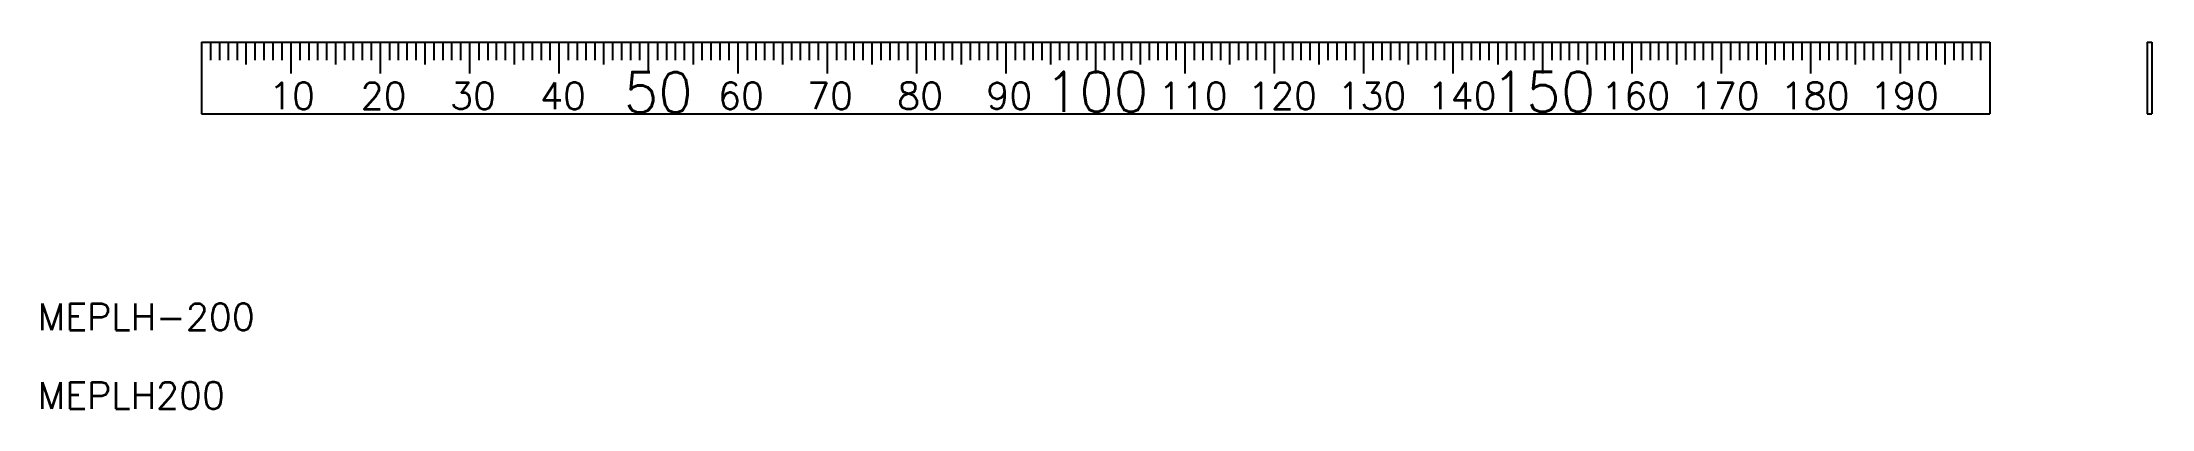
# Model space of a CAD drawing. Extents: x 20 to 256, y 15 to 56.
import ezdxf

# ---------------------------------------------------------------- set-up
doc = ezdxf.new("R2010")
doc.units = 0
doc.layers.get('0').update_dxf_attribs({"linetype": 'CONTINUOUS'})
doc.styles.get("Standard").update_dxf_attribs({"font": 'romans.shx', "bigfont": 'bigfont.shx'})

msp = doc.modelspace()

# ---------------------------------------------------------------- linework, layer by layer
at = {"color": 7, "linetype": 'CONTINUOUS'}
for p, q in [((37.93, 56.19), (37.93, 48.19)), ((37.93, 56.19), (237.93, 56.19)), ((38.93, 56.19), (38.93, 54.19)), ((39.93, 56.19), (39.93, 54.19)), ((40.93, 54.19), (40.93, 56.19)), ((41.93, 54.19), (41.93, 56.19)), ((42.93, 53.69), (42.93, 56.19)), ((43.93, 54.19), (43.93, 56.19)), ((44.93, 54.19), (44.93, 56.19)), ((45.93, 54.19), (45.93, 56.19)), ((46.93, 54.19), (46.93, 56.19)), ((47.93, 52.69), (47.93, 56.19)), ((48.93, 56.19), (48.93, 54.19)), ((49.93, 56.19), (49.93, 54.19)), ((50.93, 54.19), (50.93, 56.19)), ((51.93, 54.19), (51.93, 56.19)), ((52.93, 53.69), (52.93, 56.19)), ((53.93, 54.19), (53.93, 56.19)), ((54.93, 54.19), (54.93, 56.19)), ((55.93, 54.19), (55.93, 56.19)), ((56.93, 54.19), (56.93, 56.19)), ((57.93, 52.69), (57.93, 56.19)), ((58.93, 56.19), (58.93, 54.19)), ((59.93, 56.19), (59.93, 54.19)), ((60.93, 54.19), (60.93, 56.19)), ((61.93, 54.19), (61.93, 56.19)), ((62.93, 53.69), (62.93, 56.19)), ((63.93, 54.19), (63.93, 56.19)), ((64.93, 54.19), (64.93, 56.19)), ((65.93, 54.19), (65.93, 56.19)), ((66.93, 54.19), (66.93, 56.19)), ((67.93, 52.69), (67.93, 56.19)), ((68.93, 56.19), (68.93, 54.19)), ((69.93, 56.19), (69.93, 54.19)), ((70.93, 54.19), (70.93, 56.19)), ((71.93, 54.19), (71.93, 56.19)), ((72.93, 53.69), (72.93, 56.19)), ((73.93, 54.19), (73.93, 56.19)), ((74.93, 54.19), (74.93, 56.19)), ((75.93, 54.19), (75.93, 56.19)), ((76.93, 54.19), (76.93, 56.19)), ((77.93, 52.69), (77.93, 56.19)), ((78.93, 56.19), (78.93, 54.19)), ((79.93, 56.19), (79.93, 54.19)), ((80.93, 54.19), (80.93, 56.19)), ((81.93, 54.19), (81.93, 56.19)), ((82.93, 53.69), (82.93, 56.19)), ((83.93, 54.19), (83.93, 56.19)), ((84.93, 54.19), (84.93, 56.19)), ((85.93, 54.19), (85.93, 56.19)), ((86.93, 54.19), (86.93, 56.19)), ((87.93, 52.69), (87.93, 56.19)), ((88.93, 56.19), (88.93, 54.19)), ((89.93, 56.19), (89.93, 54.19)), ((90.93, 54.19), (90.93, 56.19)), ((91.93, 54.19), (91.93, 56.19)), ((92.93, 53.69), (92.93, 56.19)), ((93.93, 54.19), (93.93, 56.19)), ((94.93, 54.19), (94.93, 56.19)), ((95.93, 54.19), (95.93, 56.19)), ((96.93, 54.19), (96.93, 56.19)), ((97.93, 52.69), (97.93, 56.19)), ((98.93, 56.19), (98.93, 54.19)), ((99.93, 56.19), (99.93, 54.19)), ((100.93, 54.19), (100.93, 56.19)), ((101.93, 54.19), (101.93, 56.19)), ((102.93, 53.69), (102.93, 56.19)), ((103.93, 54.19), (103.93, 56.19)), ((104.93, 54.19), (104.93, 56.19)), ((105.93, 54.19), (105.93, 56.19)), ((106.93, 54.19), (106.93, 56.19)), ((107.93, 52.69), (107.93, 56.19)), ((108.93, 56.19), (108.93, 54.19)), ((109.93, 56.19), (109.93, 54.19)), ((110.93, 54.19), (110.93, 56.19)), ((111.93, 54.19), (111.93, 56.19)), ((112.93, 53.69), (112.93, 56.19)), ((113.93, 54.19), (113.93, 56.19)), ((114.93, 54.19), (114.93, 56.19)), ((115.93, 54.19), (115.93, 56.19)), ((116.93, 54.19), (116.93, 56.19)), ((117.93, 52.69), (117.93, 56.19)), ((118.93, 56.19), (118.93, 54.19)), ((119.93, 56.19), (119.93, 54.19)), ((120.93, 54.19), (120.93, 56.19)), ((121.93, 54.19), (121.93, 56.19)), ((122.93, 53.69), (122.93, 56.19)), ((123.93, 54.19), (123.93, 56.19)), ((124.93, 54.19), (124.93, 56.19)), ((125.93, 54.19), (125.93, 56.19)), ((126.93, 54.19), (126.93, 56.19)), ((127.93, 52.69), (127.93, 56.19)), ((128.93, 56.19), (128.93, 54.19)), ((129.93, 56.19), (129.93, 54.19)), ((130.93, 54.19), (130.93, 56.19)), ((131.93, 54.19), (131.93, 56.19)), ((132.93, 53.69), (132.93, 56.19)), ((133.93, 54.19), (133.93, 56.19)), ((134.93, 54.19), (134.93, 56.19)), ((135.93, 54.19), (135.93, 56.19)), ((136.93, 54.19), (136.93, 56.19)), ((137.93, 52.69), (137.93, 56.19)), ((138.93, 56.19), (138.93, 54.19)), ((139.93, 56.19), (139.93, 54.19)), ((140.93, 54.19), (140.93, 56.19)), ((141.93, 54.19), (141.93, 56.19)), ((142.93, 53.69), (142.93, 56.19)), ((143.93, 54.19), (143.93, 56.19)), ((144.93, 54.19), (144.93, 56.19)), ((145.93, 54.19), (145.93, 56.19)), ((146.93, 54.19), (146.93, 56.19)), ((147.93, 52.69), (147.93, 56.19)), ((148.93, 56.19), (148.93, 54.19)), ((149.93, 56.19), (149.93, 54.19)), ((150.93, 54.19), (150.93, 56.19)), ((151.93, 54.19), (151.93, 56.19)), ((152.93, 53.69), (152.93, 56.19)), ((153.93, 54.19), (153.93, 56.19)), ((154.93, 54.19), (154.93, 56.19)), ((155.93, 54.19), (155.93, 56.19)), ((156.93, 54.19), (156.93, 56.19)), ((157.93, 52.69), (157.93, 56.19)), ((158.93, 56.19), (158.93, 54.19)), ((159.93, 56.19), (159.93, 54.19)), ((160.93, 54.19), (160.93, 56.19)), ((161.93, 54.19), (161.93, 56.19)), ((162.93, 53.69), (162.93, 56.19)), ((163.93, 54.19), (163.93, 56.19)), ((164.93, 54.19), (164.93, 56.19)), ((165.93, 54.19), (165.93, 56.19)), ((166.93, 54.19), (166.93, 56.19)), ((167.93, 52.69), (167.93, 56.19)), ((168.93, 56.19), (168.93, 54.19)), ((169.93, 56.19), (169.93, 54.19)), ((170.93, 54.19), (170.93, 56.19)), ((171.93, 54.19), (171.93, 56.19)), ((172.93, 53.69), (172.93, 56.19)), ((173.93, 54.19), (173.93, 56.19)), ((174.93, 54.19), (174.93, 56.19)), ((175.93, 54.19), (175.93, 56.19)), ((176.93, 54.19), (176.93, 56.19)), ((177.93, 52.69), (177.93, 56.19)), ((178.93, 56.19), (178.93, 54.19)), ((179.93, 56.19), (179.93, 54.19)), ((180.93, 54.19), (180.93, 56.19)), ((181.93, 54.19), (181.93, 56.19)), ((182.93, 53.69), (182.93, 56.19)), ((183.93, 54.19), (183.93, 56.19)), ((184.93, 54.19), (184.93, 56.19)), ((185.93, 54.19), (185.93, 56.19)), ((186.93, 54.19), (186.93, 56.19)), ((187.93, 52.69), (187.93, 56.19)), ((188.93, 56.19), (188.93, 54.19)), ((189.93, 56.19), (189.93, 54.19)), ((190.93, 54.19), (190.93, 56.19)), ((191.93, 54.19), (191.93, 56.19)), ((192.93, 53.69), (192.93, 56.19)), ((193.93, 54.19), (193.93, 56.19)), ((193.93, 56.19), (193.93, 56.19)), ((194.93, 54.19), (194.93, 56.19)), ((195.93, 54.19), (195.93, 56.19)), ((196.93, 54.19), (196.93, 56.19)), ((197.93, 52.69), (197.93, 56.19)), ((198.93, 56.19), (198.93, 54.19)), ((199.93, 56.19), (199.93, 54.19)), ((200.93, 54.19), (200.93, 56.19)), ((201.93, 54.19), (201.93, 56.19)), ((202.93, 53.69), (202.93, 56.19)), ((203.93, 54.19), (203.93, 56.19)), ((203.93, 56.19), (203.93, 56.19)), ((204.93, 54.19), (204.93, 56.19)), ((205.93, 54.19), (205.93, 56.19)), ((206.93, 54.19), (206.93, 56.19)), ((207.93, 52.69), (207.93, 56.19)), ((208.93, 56.19), (208.93, 54.19)), ((209.93, 56.19), (209.93, 54.19)), ((210.93, 54.19), (210.93, 56.19)), ((211.93, 54.19), (211.93, 56.19)), ((212.93, 53.69), (212.93, 56.19)), ((213.93, 54.19), (213.93, 56.19)), ((213.93, 56.19), (213.93, 56.19)), ((214.93, 54.19), (214.93, 56.19)), ((215.93, 54.19), (215.93, 56.19)), ((216.93, 54.19), (216.93, 56.19)), ((217.93, 52.69), (217.93, 56.19)), ((218.93, 56.19), (218.93, 54.19)), ((219.93, 56.19), (219.93, 54.19)), ((220.93, 54.19), (220.93, 56.19)), ((221.93, 54.19), (221.93, 56.19)), ((222.93, 53.69), (222.93, 56.19)), ((223.93, 54.19), (223.93, 56.19)), ((223.93, 56.19), (223.93, 56.19)), ((224.93, 54.19), (224.93, 56.19)), ((225.93, 54.19), (225.93, 56.19)), ((226.93, 54.19), (226.93, 56.19)), ((227.93, 52.69), (227.93, 56.19)), ((228.93, 56.19), (228.93, 54.19)), ((229.93, 56.19), (229.93, 54.19)), ((230.93, 54.19), (230.93, 56.19)), ((231.93, 54.19), (231.93, 56.19)), ((232.93, 53.69), (232.93, 56.19)), ((233.93, 54.19), (233.93, 56.19)), ((233.93, 56.19), (233.93, 56.19)), ((234.93, 54.19), (234.93, 56.19)), ((235.93, 54.19), (235.93, 56.19)), ((236.93, 54.19), (236.93, 56.19)), ((237.93, 56.19), (237.93, 48.19)), ((255.55, 56.19), (255.55, 48.19)), ((255.55, 56.19), (256.05, 56.19)), ((256.05, 56.19), (256.05, 48.19)), ((37.93, 48.19), (237.93, 48.19)), ((255.55, 48.19), (256.05, 48.19))]:
    msp.add_line(p, q, dxfattribs=at)

# ---------------------------------------------------------------- texts
for s, height, p in [('50', 4.5, (85.15, 48.34)), ('100', 4.5, (132.24, 48.39)), ('150', 4.5, (182.24, 48.39)), ('10', 3, (45.47, 48.69)), ('20', 3, (55.71, 48.69)), ('30', 3, (65.71, 48.69)), ('40', 3, (75.78, 48.69)), ('60', 3, (95.69, 48.69)), ('70', 3, (105.64, 48.69)), ('80', 3, (115.73, 48.69)), ('90', 3, (125.69, 48.69)), ('110', 3, (144.97, 48.69)), ('120', 3, (154.97, 48.69)), ('130', 3, (164.97, 48.69)), ('140', 3, (175.05, 48.69)), ('160', 3, (194.47, 48.69)), ('170', 3, (204.47, 48.69)), ('180', 3, (214.55, 48.69)), ('190', 3, (224.55, 48.69)), ('MEPLH-200', 3, (19.58, 23.96)), ('MEPLH200', 3, (19.58, 15.17))]:
    msp.add_text(s, height=height, dxfattribs=at).set_placement(p)

doc.saveas('drawing.dxf')
